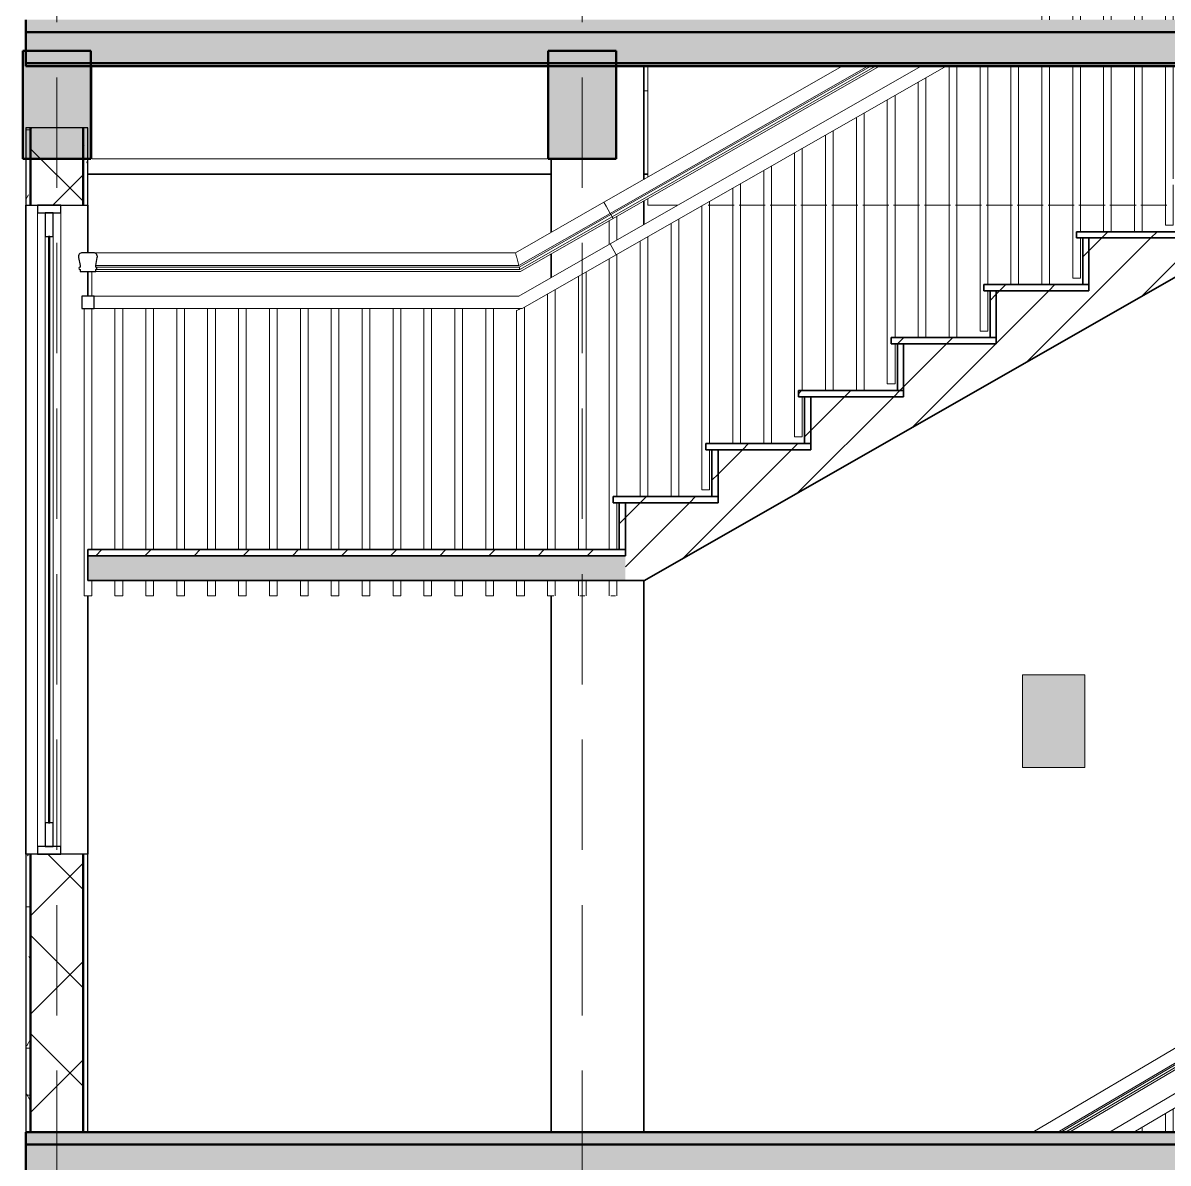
# Model space of a CAD drawing. Header units: millimetres. Extents: x -16132 to 16883, y -3748 to 17557.
# Drawn here: x -15010 to -11304, y 3800 to 7490 of the extents above; entities that cross this region are included whole.
import ezdxf

# ---------------------------------------------------------------- set-up
doc = ezdxf.new("R2010")
doc.units = ezdxf.units.MM
doc.linetypes.add('Hidden', pattern=[535.78125, 357.1875, -178.59375])
for name, color, linetype, lineweight in [('A-DETL', 90, 'Continuous', 18), ('A-DETL-GENF', 92, 'Continuous', 18), ('A-FLOR', 192, 'Continuous', 18), ('A-FLOR-HRAL', 11, 'Continuous', 18), ('A-FLOR-MCUT', 51, 'Continuous', 50), ('A-FLOR-PATT', 8, 'Continuous', 50), ('A-GLAZ', 151, 'Continuous', 25), ('A-WALL', 113, 'Continuous', 35), ('A-WALL-PATT', 111, 'Continuous', 25), ('S-BEAM', 12, 'Continuous', 18), ('S-COLS', 52, 'Continuous', 35), ('S-GRID', 1, 'Continuous', 9), ('S-STRS', 31, 'Continuous', 25)]:
    doc.layers.add(name, color=color, linetype=linetype, lineweight=lineweight)
pattern_1 = [(0, (-5629.864, 6000.71), (304.8, 76.2), [25.146, -203.454, 25.146, -203.454, -1219.2]), (0, (-5629.864, 6000.71), (304.8, 76.2), [-457.2, 25.146, -432.054, 25.146, -203.454, -533.4]), (0, (-5629.864, 6000.71), (304.8, 76.2), [-1143, 25.146, -127.254, 25.146, -355.854]), (120, (-5515.564, 6038.81), (-218.39114, 225.86454), [25.146, -203.454, 25.146, -203.454, -1219.2]), (120, (-5515.564, 6038.81), (-218.39114, 225.86454), [-457.2, 25.146, -432.054, 25.146, -203.454, -533.4]), (120, (-5515.564, 6038.81), (-218.39114, 225.86454), [-1143, 25.146, -127.254, 25.146, -355.854]), (240, (-5477.464, 6191.21), (-86.40886, -302.06454), [25.146, -203.454, 25.146, -203.454, -1219.2]), (240, (-5477.464, 6191.21), (-86.40886, -302.06454), [-457.2, 25.146, -432.054, 25.146, -203.454, -533.4]), (240, (-5477.464, 6191.21), (-86.40886, -302.06454), [-1143, 25.146, -127.254, 25.146, -355.854])]
pattern_2 = [(45, (-5629.86, 6000.71), (-79.5495, 79.5495), [])]

# ---------------------------------------------------------------- blocks, each defined once
blk = doc.blocks.new('Railing - 25mm-V6-MẶT CẮT 3-3')
at = {"layer": 'A-FLOR-HRAL'}
for p, q in [((-11412.5, 3900), (-11412.5, 3901.2)), ((-11387.5, 3916), (-11387.5, 3900)), ((-11412.5, 3013.6), (-11412.5, 3750)), ((-11387.5, 3750), (-11387.5, 3013.6))]:
    blk.add_line(p, q, dxfattribs=at)
blk = doc.blocks.new('Railing - 25mm-V7-MẶT CẮT 3-3')
at = {"layer": 'A-FLOR-HRAL'}
for p, q in [((-11287.5, 3975.1), (-11287.5, 3900)), ((-11312.5, 3900), (-11312.5, 3960.3)), ((-11312.5, 3040.9), (-11312.5, 3750)), ((-11287.5, 3750), (-11287.5, 3190.9)), ((-11287.5, 3170.9), (-11287.5, 3040.9)), ((-11312.5, 3040.9), (-11300, 3040.9)), ((-11300, 3040.9), (-11287.5, 3040.9))]:
    blk.add_line(p, q, dxfattribs=at)
blk = doc.blocks.new('Railing - Railing-2368377-MẶT CẮT 3-3')
at = {"layer": 'A-FLOR-HRAL'}
for p, q in [((-10416.5, 4683.1), (-11741.7, 3900)), ((-10405.2, 4641.8), (-11660.5, 3900)), ((-10403.9, 4637), (-11651.1, 3900)), ((-10403.9, 4637), (-11651.1, 3900)), ((-11636.1, 3900), (-10401.8, 4629.4)), ((-10401.8, 4629.4), (-11636.1, 3900)), ((-10400, 4622.7), (-11623.1, 3900)), ((-10405.5, 4542.7), (-11493.2, 3900)), ((-10394.5, 4502.7), (-11414.5, 3900))]:
    blk.add_line(p, q, dxfattribs=at)
for name in ['Railing - 25mm-V7-MẶT CẮT 3-3', 'Railing - 25mm-V6-MẶT CẮT 3-3']:
    blk.add_blockref(name, (0, 0))
blk = doc.blocks.new('CUA SO 2 CANH NHOM KINH O O THOANG - K3_3100x2100-V18-MẶT CẮT 3-3')
at = {"layer": 'A-GLAZ'}
for p, q in [((-14887, 6900), (-14963, 6900)), ((-14963, 6900), (-14963, 6875)), ((-14887, 6875), (-14887, 6900)), ((-14963, 6875), (-14887, 6875)), ((-14912.5, 6875), (-14937.5, 6875)), ((-14937.5, 6875), (-14937.5, 6799)), ((-14912.5, 6799), (-14912.5, 6875)), ((-14937.5, 6799), (-14912.5, 6799)), ((-14922.5, 6799), (-14927.5, 6799)), ((-14927.5, 6799), (-14927.5, 4901)), ((-14922.5, 4901), (-14922.5, 6799)), ((-14912.5, 4901), (-14937.5, 4901)), ((-14937.5, 4901), (-14937.5, 4825)), ((-14927.5, 4901), (-14922.5, 4901)), ((-14912.5, 4825), (-14912.5, 4901)), ((-14887, 4825), (-14963, 4825)), ((-14963, 4825), (-14963, 4800)), ((-14937.5, 4825), (-14912.5, 4825)), ((-14887, 4800), (-14887, 4825)), ((-14963, 4800), (-14887, 4800))]:
    blk.add_line(p, q, dxfattribs=at)
at = {"layer": 'A-GLAZ', "lineweight": 18}
for p, q in [((-14963, 6875), (-14963, 4825)), ((-14887, 6875), (-14887, 4825)), ((-14937.5, 6799), (-14937.5, 4901)), ((-14912.5, 6799), (-14912.5, 4901))]:
    blk.add_line(p, q, dxfattribs=at)
blk = doc.blocks.new('Railing - 25mm-2368058-MẶT CẮT 3-3')
at = {"layer": 'A-FLOR-HRAL'}
blk.add_line((-14787.1, 2850), (-14787.1, 2770), dxfattribs=at)
blk = doc.blocks.new('Railing - 25mm-2368085-MẶT CẮT 3-3')
at = {"layer": 'A-FLOR-HRAL'}
for p, q in [((-13087.5, 6864.3), (-13087.5, 6787.3)), ((-13112.5, 6773), (-13112.5, 6850)), ((-13112.5, 5785.7), (-13112.5, 6727)), ((-13087.5, 6741.3), (-13087.5, 5957.1)), ((-13087.5, 5937.1), (-13087.5, 5785.7)), ((-13112.5, 5635.7), (-13112.5, 5685.7)), ((-13087.5, 5685.7), (-13087.5, 5635.7)), ((-13107.7, 5635.7), (-13100, 5635.7)), ((-13100, 5635.7), (-13092.3, 5635.7))]:
    blk.add_line(p, q, dxfattribs=at)
blk = doc.blocks.new('Railing - 25mm-2368067-MẶT CẮT 3-3')
at = {"layer": 'A-FLOR-HRAL'}
for p, q in [((-14812.1, 1800), (-14812.1, 2730)), ((-14787.1, 2730), (-14787.1, 1950)), ((-14787.1, 1850), (-14787.1, 1800)), ((-14812.1, 1800), (-14787.1, 1800))]:
    blk.add_line(p, q, dxfattribs=at)
blk = doc.blocks.new('Railing - 25mm-V3-MẶT CẮT 3-3')
at = {"layer": 'A-FLOR-HRAL'}
for p, q in [((-14712.1, 1950), (-14712.1, 2730)), ((-14687.1, 2730), (-14687.1, 1950)), ((-14712.1, 1800), (-14712.1, 1850)), ((-14687.1, 1850), (-14687.1, 1800)), ((-14712.1, 1800), (-14699.6, 1800)), ((-14699.6, 1800), (-14687.1, 1800))]:
    blk.add_line(p, q, dxfattribs=at)
blk = doc.blocks.new('Railing - 25mm-2368410-MẶT CẮT 3-3')
at = {"layer": 'A-FLOR-HRAL'}
for p, q in [((-13387.1, 6570.1), (-13387.1, 5785.7)), ((-13412.1, 5785.7), (-13412.1, 6558.8)), ((-13412.1, 5635.7), (-13412.1, 5685.7)), ((-13387.1, 5685.7), (-13387.1, 5635.7)), ((-13412.1, 5635.7), (-13399.6, 5635.7)), ((-13399.6, 5635.7), (-13387.1, 5635.7))]:
    blk.add_line(p, q, dxfattribs=at)
at = {"layer": 'A-FLOR-HRAL', "flags": 128}
blk.add_lwpolyline([(-13412.1, 6558.8), (-13411.8, 6559), (-13409.4, 6560.4), (-13405, 6562.8), (-13400, 6565.7)], dxfattribs=at)
blk = doc.blocks.new('Railing - 25mm-2368412-MẶT CẮT 3-3')
at = {"layer": 'A-FLOR-HRAL'}
for p, q in [((-13312.1, 5785.7), (-13312.1, 6612.9)), ((-13287.1, 6627.2), (-13287.1, 5785.7)), ((-13312.1, 5635.7), (-13312.1, 5685.7)), ((-13287.1, 5685.7), (-13287.1, 5635.7)), ((-13312.1, 5635.7), (-13299.6, 5635.7)), ((-13299.6, 5635.7), (-13291.9, 5635.7))]:
    blk.add_line(p, q, dxfattribs=at)
blk = doc.blocks.new('Railing - 25mm-2368414-MẶT CẮT 3-3')
at = {"layer": 'A-FLOR-HRAL'}
for p, q in [((-13187.1, 6684.3), (-13187.1, 5785.7)), ((-13212.1, 5785.7), (-13212.1, 6670.1)), ((-13212.1, 5635.7), (-13212.1, 5685.7)), ((-13187.1, 5685.7), (-13187.1, 5635.7)), ((-13207.3, 5635.7), (-13199.6, 5635.7)), ((-13199.6, 5635.7), (-13191.9, 5635.7))]:
    blk.add_line(p, q, dxfattribs=at)
blk = doc.blocks.new('Railing - 25mm-2368061-MẶT CẮT 3-3')
at = {"layer": 'A-FLOR-HRAL'}
for p, q in [((-13012.5, 5957.1), (-13012.5, 6784.1)), ((-12987.5, 6798.4), (-12987.5, 5957.1))]:
    blk.add_line(p, q, dxfattribs=at)
blk = doc.blocks.new('Railing - 25mm-2368063-MẶT CẮT 3-3')
at = {"layer": 'A-FLOR-HRAL'}
for p, q in [((-12912.5, 5957.1), (-12912.5, 6841.3)), ((-12887.5, 6855.5), (-12887.5, 5957.1))]:
    blk.add_line(p, q, dxfattribs=at)
blk = doc.blocks.new('Railing - 25mm-2368065-MẶT CẮT 3-3')
at = {"layer": 'A-FLOR-HRAL'}
for p, q in [((-12812.5, 5978.6), (-12812.5, 6898.4)), ((-12787.5, 6912.7), (-12787.5, 6128.6)), ((-12787.5, 6108.4), (-12787.5, 5978.6)), ((-12812.5, 5978.6), (-12800, 5978.6)), ((-12800, 5978.6), (-12787.5, 5978.6))]:
    blk.add_line(p, q, dxfattribs=at)
blk = doc.blocks.new('Railing - 25mm-V21-MẶT CẮT 3-3')
at = {"layer": 'A-FLOR-HRAL'}
for p, q in [((-12487.5, 7084.1), (-12487.5, 6300)), ((-12512.5, 6150), (-12512.5, 7069.8)), ((-12487.5, 6280), (-12487.5, 6150)), ((-12512.5, 6150), (-12500, 6150)), ((-12500, 6150), (-12487.5, 6150))]:
    blk.add_line(p, q, dxfattribs=at)
blk = doc.blocks.new('Railing - 25mm-V22-MẶT CẮT 3-3')
at = {"layer": 'A-FLOR-HRAL'}
for p, q in [((-12012.5, 6471.4), (-12012.5, 7350)), ((-11987.5, 7350), (-11987.5, 6471.4))]:
    blk.add_line(p, q, dxfattribs=at)
blk = doc.blocks.new('Railing - 25mm-V23-MẶT CẮT 3-3')
at = {"layer": 'A-FLOR-HRAL'}
for p, q in [((-11912.5, 6492.9), (-11912.5, 7350)), ((-11887.5, 7350), (-11887.5, 6642.9)), ((-11887.5, 6622.9), (-11887.5, 6492.9)), ((-11912.5, 6492.9), (-11900, 6492.9)), ((-11900, 6492.9), (-11887.5, 6492.9))]:
    blk.add_line(p, q, dxfattribs=at)
blk = doc.blocks.new('Railing - 25mm-V24-MẶT CẮT 3-3')
at = {"layer": 'A-FLOR-HRAL'}
for p, q in [((-11812.5, 6642.9), (-11812.5, 7350)), ((-11787.5, 7350), (-11787.5, 6642.9))]:
    blk.add_line(p, q, dxfattribs=at)
blk = doc.blocks.new('Railing - 25mm-V25-MẶT CẮT 3-3')
at = {"layer": 'A-FLOR-HRAL'}
for p, q in [((-11712.5, 7500), (-11712.5, 7527)), ((-11687.5, 7541.3), (-11687.5, 7500)), ((-11712.5, 6642.9), (-11712.5, 7350)), ((-11687.5, 7350), (-11687.5, 6642.9))]:
    blk.add_line(p, q, dxfattribs=at)
blk = doc.blocks.new('Railing - 25mm-V26-MẶT CẮT 3-3')
at = {"layer": 'A-FLOR-HRAL'}
for p, q in [((-11587.5, 7598.4), (-11587.5, 7500)), ((-11612.5, 7500), (-11612.5, 7584.1)), ((-11612.5, 6664.3), (-11612.5, 7350)), ((-11587.5, 7350), (-11587.5, 6814.3)), ((-11587.5, 6794.3), (-11587.5, 6664.3)), ((-11612.5, 6664.3), (-11600, 6664.3)), ((-11600, 6664.3), (-11587.5, 6664.3))]:
    blk.add_line(p, q, dxfattribs=at)
blk = doc.blocks.new('Railing - 25mm-V27-MẶT CẮT 3-3')
at = {"layer": 'A-FLOR-HRAL'}
for p, q in [((-11512.5, 7500), (-11512.5, 7641.3)), ((-11487.5, 7655.5), (-11487.5, 7500)), ((-11512.5, 6814.3), (-11512.5, 7350)), ((-11487.5, 7350), (-11487.5, 6814.3))]:
    blk.add_line(p, q, dxfattribs=at)
blk = doc.blocks.new('Railing - 25mm-V28-MẶT CẮT 3-3')
at = {"layer": 'A-FLOR-HRAL'}
for p, q in [((-11387.5, 7712.7), (-11387.5, 7500)), ((-11412.5, 7500), (-11412.5, 7698.4)), ((-11412.5, 6814.3), (-11412.5, 7350)), ((-11387.5, 7350), (-11387.5, 6814.3))]:
    blk.add_line(p, q, dxfattribs=at)
blk = doc.blocks.new('Railing - 25mm-V29-MẶT CẮT 3-3')
at = {"layer": 'A-FLOR-HRAL'}
for p, q in [((-11312.5, 7500), (-11312.5, 7755.5)), ((-11287.5, 7769.8), (-11287.5, 7500)), ((-11312.5, 6835.7), (-11312.5, 7350)), ((-11287.5, 7350), (-11287.5, 6985.7)), ((-11287.5, 6965.7), (-11287.5, 6835.7)), ((-11312.5, 6835.7), (-11300, 6835.7)), ((-11300, 6835.7), (-11287.5, 6835.7))]:
    blk.add_line(p, q, dxfattribs=at)
blk = doc.blocks.new('Railing - Railing-2370128-MẶT CẮT 3-3')
at = {"layer": 'A-FLOR-HRAL'}
for p, q in [((-12359.1, 7350), (-13129.9, 6909.5)), ((-12102.8, 7350), (-13109.9, 6774.5)), ((-12275.9, 7350), (-13109.5, 6873.7)), ((-12266.2, 7350), (-13107.1, 6869.5)), ((-12266.2, 7350), (-13107.1, 6869.5)), ((-13103.3, 6862.9), (-12250.9, 7350)), ((-12250.9, 7350), (-13103.3, 6862.9)), ((-12237.5, 7350), (-13100, 6857.1)), ((-12022.2, 7350), (-13090.1, 6739.8)), ((-13129.9, 6909.5), (-13416, 6746)), ((-13122.4, 6896.4), (-13129.9, 6909.5)), ((-13129.9, 6909.5), (-13122.4, 6896.4)), ((-13122.4, 6896.4), (-13109.5, 6873.7)), ((-13109.5, 6873.7), (-13122.4, 6896.4)), ((-13109.5, 6873.7), (-13405.1, 6704.8)), ((-13107.1, 6869.5), (-13403.8, 6699.9)), ((-13107.1, 6869.5), (-13403.8, 6699.9)), ((-13401.8, 6692.3), (-13103.3, 6862.9)), ((-13103.3, 6862.9), (-13401.8, 6692.3)), ((-13100, 6857.1), (-13400, 6685.7)), ((-13109.5, 6873.7), (-13107.1, 6869.5)), ((-13107.1, 6869.5), (-13109.5, 6873.7)), ((-13103.3, 6862.9), (-13107.1, 6869.5)), ((-13107.1, 6869.5), (-13103.3, 6862.9)), ((-13103.3, 6862.9), (-13100, 6857.1)), ((-13100, 6857.1), (-13103.3, 6862.9)), ((-13416, 6746), (-14781.6, 6746)), ((-13109.9, 6774.5), (-13405.3, 6605.7)), ((-13109.9, 6774.5), (-13090.1, 6739.8)), ((-13090.1, 6739.8), (-13109.9, 6774.5)), ((-13405.1, 6704.8), (-13412, 6730.9)), ((-13090.1, 6739.8), (-13394.7, 6565.7)), ((-13405.1, 6704.8), (-14774.2, 6704.8)), ((-13403.8, 6699.9), (-14774.2, 6699.9)), ((-13403.8, 6699.9), (-14774.2, 6699.9)), ((-14774.2, 6692.3), (-13401.8, 6692.3)), ((-13401.8, 6692.3), (-14774.2, 6692.3)), ((-13400, 6685.7), (-14774.2, 6685.7)), ((-13405.3, 6605.7), (-14779.6, 6605.7)), ((-13394.7, 6565.7), (-14779.6, 6565.7))]:
    blk.add_line(p, q, dxfattribs=at)
at = {"layer": 'A-FLOR-HRAL', "lineweight": 25}
for p, q in [((-14781.6, 6746), (-14817.6, 6746)), ((-14830, 6730.9), (-14825, 6704.8)), ((-14774.2, 6704.8), (-14769.2, 6730.9)), ((-14825, 6704.8), (-14825, 6699.9)), ((-14825, 6692.3), (-14825, 6685.7)), ((-14825, 6685.7), (-14774.2, 6685.7)), ((-14774.2, 6699.9), (-14774.2, 6704.8)), ((-14774.2, 6685.7), (-14774.2, 6692.3)), ((-14819.6, 6605.7), (-14819.6, 6565.7)), ((-14779.6, 6605.7), (-14819.6, 6605.7)), ((-14779.6, 6565.7), (-14779.6, 6605.7)), ((-14819.6, 6565.7), (-14779.6, 6565.7))]:
    blk.add_line(p, q, dxfattribs=at)
at = {"layer": 'A-FLOR-HRAL', "flags": 128}
for points in [[(-14772, 6741.6), (-14772.9, 6742.6), (-14775.5, 6744.5), (-14778.5, 6745.6), (-14781.6, 6746)], [(-14769.2, 6730.9), (-14769, 6734.1), (-14769.6, 6737.3), (-14770.9, 6740.1), (-14771.7, 6741.3)], [(-14774.2, 6692.3), (-14773.2, 6692.5), (-14772.3, 6692.9), (-14771.5, 6693.5), (-14770.9, 6694.2), (-14770.5, 6695.2), (-14770.4, 6696.1), (-14770.5, 6697.1), (-14770.9, 6698), (-14771.5, 6698.8), (-14772.3, 6699.4), (-14773.2, 6699.8), (-14774.2, 6699.9)]]:
    blk.add_lwpolyline(points, dxfattribs=at)
at = {"layer": 'A-FLOR-HRAL', "lineweight": 25}
for centre, radius, start, end in [((-14817.6, 6733.3), 12.7, 90, 190.8855), ((-14781.6, 6733.3), 12.7, 349.1145, 90), ((-14825, 6696.1), 3.8, 90, 270), ((-14774.2, 6696.1), 3.8, 270, 90)]:
    blk.add_arc(centre, radius, start, end, dxfattribs=at)
at = {"layer": 'A-FLOR-HRAL'}
for points, knots in [([(-13412, 6730.9), (-13412.3, 6732), (-13412.9, 6734.1), (-13413.7, 6737.3), (-13414.5, 6740.2), (-13415.4, 6743.5), (-13415.9, 6745.6), (-13416, 6746), (-13416, 6746)], [0, 0, 0, 0, 0.142857, 0.285714, 0.428571, 0.571429, 0.857143, 1, 1, 1, 1]), ([(-13401.8, 6692.3), (-13401.8, 6692.3), (-13401.8, 6692.6), (-13402, 6693.4), (-13402.3, 6694.2), (-13402.5, 6695.2), (-13402.8, 6696.1), (-13403, 6697.1), (-13403.3, 6698.1), (-13403.5, 6698.9), (-13403.7, 6699.5), (-13403.8, 6699.9), (-13403.8, 6699.9), (-13403.8, 6699.9)], [0, 0, 0, 0, 0.166667, 0.25, 0.333333, 0.416667, 0.5, 0.583333, 0.666667, 0.75, 0.833333, 0.916667, 1, 1, 1, 1])]:
    blk.add_open_spline(points, degree=3, knots=knots, dxfattribs=at)
for name, p in [('Railing - 25mm-V29-MẶT CẮT 3-3', (0, 0)), ('Railing - 25mm-V28-MẶT CẮT 3-3', (0, 0)), ('Railing - 25mm-V27-MẶT CẮT 3-3', (0, 0)), ('Railing - 25mm-V26-MẶT CẮT 3-3', (0, 0)), ('Railing - 25mm-V25-MẶT CẮT 3-3', (0, 0)), ('Railing - 25mm-V22-MẶT CẮT 3-3', (0, 0)), ('Railing - 25mm-V23-MẶT CẮT 3-3', (0, 0)), ('Railing - 25mm-V24-MẶT CẮT 3-3', (0, 0)), ('Railing - 25mm-2368061-MẶT CẮT 3-3', (900, 514.3)), ('Railing - 25mm-V21-MẶT CẮT 3-3', (300, 171.4)), ('Railing - 25mm-2368063-MẶT CẮT 3-3', (600, 342.9)), ('Railing - 25mm-2368061-MẶT CẮT 3-3', (600, 342.9)), ('Railing - 25mm-V21-MẶT CẮT 3-3', (0, 0)), ('Railing - 25mm-2368063-MẶT CẮT 3-3', (300, 171.4)), ('Railing - 25mm-2368061-MẶT CẮT 3-3', (300, 171.4)), ('Railing - 25mm-2368065-MẶT CẮT 3-3', (0, 0)), ('Railing - 25mm-2368085-MẶT CẮT 3-3', (0, 0)), ('Railing - 25mm-2368063-MẶT CẮT 3-3', (0, 0)), ('Railing - 25mm-2368061-MẶT CẮT 3-3', (0, 0)), ('Railing - 25mm-2368058-MẶT CẮT 3-3', (0, 3835.7)), ('Railing - 25mm-2368414-MẶT CẮT 3-3', (0, 0)), ('Railing - 25mm-2368412-MẶT CẮT 3-3', (0, 0)), ('Railing - 25mm-2368067-MẶT CẮT 3-3', (0, 3835.7)), ('Railing - 25mm-V3-MẶT CẮT 3-3', (0, 3835.7)), ('Railing - 25mm-V3-MẶT CẮT 3-3', (100, 3835.7)), ('Railing - 25mm-V3-MẶT CẮT 3-3', (200, 3835.7)), ('Railing - 25mm-V3-MẶT CẮT 3-3', (300, 3835.7)), ('Railing - 25mm-V3-MẶT CẮT 3-3', (400, 3835.7)), ('Railing - 25mm-V3-MẶT CẮT 3-3', (500, 3835.7)), ('Railing - 25mm-V3-MẶT CẮT 3-3', (600, 3835.7)), ('Railing - 25mm-V3-MẶT CẮT 3-3', (700, 3835.7)), ('Railing - 25mm-V3-MẶT CẮT 3-3', (800, 3835.7)), ('Railing - 25mm-V3-MẶT CẮT 3-3', (900, 3835.7)), ('Railing - 25mm-V3-MẶT CẮT 3-3', (1000, 3835.7)), ('Railing - 25mm-V3-MẶT CẮT 3-3', (1100, 3835.7)), ('Railing - 25mm-V3-MẶT CẮT 3-3', (1200, 3835.7)), ('Railing - 25mm-2368410-MẶT CẮT 3-3', (0, 0))]:
    blk.add_blockref(name, p)
blk = doc.blocks.new('dam betong - 220X350-2382505-MẶT CẮT 3-3')
at = {"layer": 'S-BEAM'}
blk.add_hatch(color=256, dxfattribs=at).paths.add_polyline_path([(-14790, 3450), (-14790, 3800), (-15010, 3800), (-15010, 3450), (-14962.4, 3450)])
at = {"layer": 'S-BEAM', "lineweight": 50}
for p, q in [((-14790, 3800), (-15010, 3800)), ((-15010, 3800), (-15010, 3450)), ((-14790, 3450), (-14790, 3800)), ((-15010, 3450), (-14790, 3450))]:
    blk.add_line(p, q, dxfattribs=at)
blk = doc.blocks.new('M_Concrete-Rectangular-Column - COT220X300-V53-MẶT CẮT 3-3')
at = {"layer": 'S-COLS'}
for p, q in [((-13000, 7350), (-13000, 6983.7)), ((-13300, 7050), (-13300, 6812.3)), ((-13000, 6914.3), (-13000, 6837.3)), ((-13300, 6742.9), (-13300, 6665.9)), ((-13000, 5685.7), (-13000, 3900)), ((-13300, 5635.7), (-13300, 3900))]:
    blk.add_line(p, q, dxfattribs=at)

msp = doc.modelspace()

# ---------------------------------------------------------------- hatches: boundary and pattern name
at = {"layer": 'A-DETL-GENF'}
msp.add_hatch(color=7, dxfattribs=at).paths.add_polyline_path([(-11775.3, 5080), (-11572.8, 5080), (-11572.8, 5380), (-11775.3, 5380), (-11775.3, 5181.9)])
at = {"layer": 'A-FLOR-PATT'}
for points in [[(-226.4, 7460), (100.4, 7460), (100.4, 7500), (-15000, 7500), (-15000, 7460), (-553.9, 7460)], [(-10459.7, 7360), (100.4, 7360), (100.4, 7460), (-15000, 7460), (-15000, 7360), (-10541.6, 7360)], [(-62.7, 3860), (100.4, 3860), (100.4, 3900), (-15000, 3900), (-15000, 3860), (-226.4, 3860)], [(-10296, 3760), (100.4, 3760), (100.4, 3860), (-15000, 3860), (-15000, 3760), (-10377.8, 3760)]]:
    msp.add_hatch(color=256, dxfattribs=at).paths.add_polyline_path(points)
at = {"layer": 'A-FLOR-PATT', "lineweight": 18}
msp.add_hatch(color=256, dxfattribs=at).paths.add_polyline_path([(100.4, 7350), (100.4, 7360), (-15000, 7360), (-15000, 7350), (-62.7, 7350)])
at = {"layer": 'A-WALL-PATT', "lineweight": 18}
h = msp.add_hatch(dxfattribs=at)
h.set_pattern_fill('FP_1', color=256, style=0, pattern_type=2)
h.set_pattern_definition(pattern_1)
h.paths.add_polyline_path([(-14985, 3900), (-14985, 4800), (-15000, 4800), (-15000, 3900)])
h.paths.add_polyline_path([(-14985, 6900), (-14985, 7150), (-15000, 7150), (-15000, 6900)])
h = msp.add_hatch(dxfattribs=at)
h.set_pattern_fill('FP_2', color=256, style=0, pattern_type=2)
h.set_pattern_definition([(45, (-5629.86, 6000.7), (-159.099, 159.099), []), (135, (-5629.86, 6000.7), (-159.099, -159.099), [])])
h.paths.add_polyline_path([(-14962.4, 3900), (-14815, 3900), (-14815, 4800), (-14985, 4800), (-14985, 3900)])
h.paths.add_polyline_path([(-14815, 6900), (-14815, 7150), (-14985, 7150), (-14985, 6900), (-14962.4, 6900)])
h = msp.add_hatch(dxfattribs=at)
h.set_pattern_fill('FP_1', color=256, style=0, pattern_type=2)
h.set_pattern_definition(pattern_1)
h.paths.add_polyline_path([(-14800, 3900), (-14800, 4800), (-14815, 4800), (-14815, 3900)])
h.paths.add_polyline_path([(-14800, 6900), (-14800, 7150), (-14815, 7150), (-14815, 6900)])
at = {"layer": 'S-BEAM'}
msp.add_hatch(color=256, dxfattribs=at).paths.add_polyline_path([(-13161.3, 7050), (-13090, 7050), (-13090, 7400), (-13310, 7400), (-13310, 7050)])
at = {"layer": 'S-STRS', "lineweight": 18}
h = msp.add_hatch(dxfattribs=at)
h.set_pattern_fill('FP_3', color=256, style=0, pattern_type=2)
h.set_pattern_definition(pattern_2)
h.paths.add_polyline_path([(-13060, 5685.7), (-12997.6, 5686.2), (-10100, 7342), (-10100, 7480), (-10360, 7480), (-10360, 7308.6), (-10660, 7308.6), (-10660, 7137.1), (-10960, 7137.1), (-10960, 6965.7), (-11260, 6965.7), (-11260, 6794.3), (-11560, 6794.3), (-11560, 6622.9), (-11860, 6622.9), (-11860, 6451.4), (-12160, 6451.4), (-12160, 6280), (-12460, 6280), (-12460, 6108.6), (-12760, 6108.4), (-12760, 5937.1), (-13060, 5937.1), (-13060, 5711.3)])
h = msp.add_hatch(dxfattribs=at)
h.set_pattern_fill('FP_3', color=256, style=0, pattern_type=2)
h.set_pattern_definition(pattern_2)
h.paths.add_polyline_path([(-11278.4, 6794.3), (-11260, 6794.3), (-11260, 6814.3), (-11600, 6814.3), (-11600, 6794.3), (-11360.2, 6794.3)])
h = msp.add_hatch(dxfattribs=at)
h.set_pattern_fill('FP_3', color=256, style=0, pattern_type=2)
h.set_pattern_definition(pattern_2)
h.paths.add_polyline_path([(-11580, 6642.9), (-11560, 6642.9), (-11560, 6794.3), (-11580, 6794.3), (-11580, 6704.1)])
h = msp.add_hatch(dxfattribs=at)
h.set_pattern_fill('FP_3', color=256, style=0, pattern_type=2)
h.set_pattern_definition(pattern_2)
h.paths.add_polyline_path([(-11900, 6622.9), (-11560, 6622.9), (-11560, 6642.9), (-11900, 6642.9), (-11900, 6637.9)])
h = msp.add_hatch(dxfattribs=at)
h.set_pattern_fill('FP_3', color=256, style=0, pattern_type=2)
h.set_pattern_definition(pattern_2)
h.paths.add_polyline_path([(-11880, 6471.4), (-11860, 6471.4), (-11860, 6622.9), (-11880, 6622.9), (-11880, 6505.5)])
h = msp.add_hatch(dxfattribs=at)
h.set_pattern_fill('FP_3', color=256, style=0, pattern_type=2)
h.set_pattern_definition(pattern_2)
h.paths.add_polyline_path([(-11933.3, 6451.4), (-11860, 6451.4), (-11860, 6471.4), (-12200, 6471.4), (-12200, 6451.4), (-12015.2, 6451.4)])
h = msp.add_hatch(dxfattribs=at)
h.set_pattern_fill('FP_3', color=256, style=0, pattern_type=2)
h.set_pattern_definition(pattern_2)
h.paths.add_polyline_path([(-12160, 6300), (-12160, 6451.4), (-12180, 6451.4), (-12180, 6300), (-12178.9, 6300)])
h = msp.add_hatch(dxfattribs=at)
h.set_pattern_fill('FP_3', color=256, style=0, pattern_type=2)
h.set_pattern_definition(pattern_2)
h.paths.add_polyline_path([(-12178.9, 6280), (-12160, 6280), (-12160, 6300), (-12500, 6300), (-12500, 6280), (-12260.8, 6280)])
h = msp.add_hatch(dxfattribs=at)
h.set_pattern_fill('FP_3', color=256, style=0, pattern_type=2)
h.set_pattern_definition(pattern_2)
h.paths.add_polyline_path([(-12480, 6128.6), (-12460, 6128.6), (-12460, 6280), (-12480, 6280), (-12480, 6174.6)])
h = msp.add_hatch(dxfattribs=at)
h.set_pattern_fill('FP_3', color=256, style=0, pattern_type=2)
h.set_pattern_definition(pattern_2)
h.paths.add_polyline_path([(-12506.4, 6108.6), (-12460, 6108.6), (-12460, 6128.6), (-12800, 6128.6), (-12800, 6108.6), (-12588.2, 6108.6)])
h = msp.add_hatch(dxfattribs=at)
h.set_pattern_fill('FP_3', color=256, style=0, pattern_type=2)
h.set_pattern_definition(pattern_2)
h.paths.add_polyline_path([(-12760, 5957.1), (-12760, 6108.6), (-12780, 6108.4), (-12780, 5957.1)])
h = msp.add_hatch(dxfattribs=at)
h.set_pattern_fill('FP_3', color=256, style=0, pattern_type=2)
h.set_pattern_definition(pattern_2)
h.paths.add_polyline_path([(-12760, 5937.1), (-12760, 5957.1), (-13100, 5957.1), (-13100, 5937.1), (-12833.8, 5937.1)])
h = msp.add_hatch(dxfattribs=at)
h.set_pattern_fill('FP_3', color=256, style=0, pattern_type=2)
h.set_pattern_definition(pattern_2)
h.paths.add_polyline_path([(-13079.4, 5785.7), (-13060, 5785.7), (-13060, 5937.1), (-13080, 5937.1), (-13080, 5785.7)])
h = msp.add_hatch(dxfattribs=at)
h.set_pattern_fill('FP_3', color=256, style=0, pattern_type=2)
h.set_pattern_definition(pattern_2)
h.paths.add_polyline_path([(-14800, 5765.7), (-13060, 5765.7), (-13060, 5785.7), (-14800, 5785.7), (-14800, 5777.5)])
at = {"layer": 'S-STRS'}
msp.add_hatch(color=256, dxfattribs=at).paths.add_polyline_path([(-14800, 5685.7), (-13060, 5685.7), (-13060, 5765.7), (-14800, 5765.7), (-14800, 5711.3)])

# ---------------------------------------------------------------- linework, layer by layer
at = {"layer": 'A-DETL'}
for p, q in [((-11775.3, 5380), (-11775.3, 5080)), ((-11572.8, 5380), (-11775.3, 5380)), ((-11572.8, 5080), (-11572.8, 5380)), ((-11775.3, 5080), (-11572.8, 5080))]:
    msp.add_line(p, q, dxfattribs=at)
at = {"layer": 'A-FLOR', "color": 250, "lineweight": 50}
for p, q in [((-15000, 7500), (-15000, 7350)), ((-15000, 7350), (100.4, 7350)), ((100.4, 3900), (-15000, 3900)), ((-15000, 3900), (-15000, 3750))]:
    msp.add_line(p, q, dxfattribs=at)
at = {"layer": 'A-FLOR'}
msp.add_line((-12987.3, 7270), (-13000, 7270), dxfattribs=at)
at = {"layer": 'A-FLOR-MCUT'}
for p, q in [((100.4, 7460), (-15000, 7460)), ((100.4, 7360), (-15000, 7360)), ((100.4, 3860), (-15000, 3860))]:
    msp.add_line(p, q, dxfattribs=at)
at = {"layer": 'A-WALL', "lineweight": 25}
for p, q in [((-14800, 7150), (-15000, 7150)), ((-15000, 7150), (-15000, 6900)), ((-14800, 6900), (-14800, 7150)), ((-15000, 6900), (-14800, 6900)), ((-14800, 4800), (-15000, 4800)), ((-15000, 4800), (-15000, 3900)), ((-14800, 3900), (-14800, 4800))]:
    msp.add_line(p, q, dxfattribs=at)
at = {"layer": 'A-WALL', "lineweight": 50}
for p, q in [((-14985, 7150), (-14985, 6900)), ((-14815, 7150), (-14815, 6900)), ((-14985, 4800), (-14985, 3900)), ((-14815, 4800), (-14815, 3900))]:
    msp.add_line(p, q, dxfattribs=at)
at = {"layer": 'A-WALL'}
for p, q in [((-13300, 7000), (-14800, 7000)), ((-12987.3, 7000), (-13000, 7000)), ((-15000, 4800), (-15000, 6900)), ((-14800, 6900), (-14800, 6746)), ((-14800, 6685.7), (-14800, 6605.7)), ((-14800, 5635.7), (-14800, 4800))]:
    msp.add_line(p, q, dxfattribs=at)
at = {"layer": 'S-BEAM', "lineweight": 50}
for p, q in [((-13090, 7400), (-13310, 7400)), ((-13310, 7400), (-13310, 7050)), ((-13090, 7050), (-13090, 7400)), ((-13310, 7050), (-13090, 7050))]:
    msp.add_line(p, q, dxfattribs=at)
at = {"layer": 'S-BEAM'}
for p, q in [((-14787.3, 7050), (-14787.3, 7350)), ((-13312.7, 7350), (-13312.7, 7050)), ((-12987.3, 6991), (-12987.3, 7350)), ((-13312.7, 7050), (-14787.3, 7050)), ((-12987.3, 6900), (-12987.3, 6921.5)), ((-12890.3, 6900), (-12987.3, 6900)), ((-12808, 6900), (-12809.7, 6900)), ((-12707.9, 6900), (-12792, 6900)), ((-12607.9, 6900), (-12692.1, 6900)), ((-12507.9, 6900), (-12592.1, 6900)), ((-12407.9, 6900), (-12492.1, 6900)), ((-12307.8, 6900), (-12392.2, 6900)), ((-12207.8, 6900), (-12292.2, 6900)), ((-12107.8, 6900), (-12192.2, 6900)), ((-12007.7, 6900), (-12092.2, 6900)), ((-11907.7, 6900), (-11992.3, 6900)), ((-11807.7, 6900), (-11892.3, 6900)), ((-11707.7, 6900), (-11792.3, 6900)), ((-11607.6, 6900), (-11692.3, 6900)), ((-11507.6, 6900), (-11592.4, 6900)), ((-11407.6, 6900), (-11492.4, 6900)), ((-11307.5, 6900), (-11392.4, 6900))]:
    msp.add_line(p, q, dxfattribs=at)
at = {"layer": 'S-GRID', "linetype": 'Hidden'}
for p, q in [((-14900, -3223.2), (-14900, 17557.2)), ((-13200, -3223.2), (-13200, 17557.2))]:
    msp.add_line(p, q, dxfattribs=at)
at = {"layer": 'S-STRS', "lineweight": 35}
for p, q in [((-12998.4, 5685.7), (-10100, 7342)), ((-11260, 6814.3), (-11600, 6814.3)), ((-11600, 6814.3), (-11600, 6794.3)), ((-11600, 6794.3), (-11260, 6794.3)), ((-11580, 6794.3), (-11580, 6642.9)), ((-11560, 6794.3), (-11580, 6794.3)), ((-11260, 6794.3), (-11560, 6794.3)), ((-11560, 6794.3), (-11560, 6622.9)), ((-11560, 6642.9), (-11560, 6794.3)), ((-11560, 6642.9), (-11900, 6642.9)), ((-11900, 6642.9), (-11900, 6622.9)), ((-11580, 6642.9), (-11560, 6642.9)), ((-11560, 6622.9), (-11560, 6642.9)), ((-11900, 6622.9), (-11560, 6622.9)), ((-11880, 6622.9), (-11880, 6471.4)), ((-11860, 6622.9), (-11880, 6622.9)), ((-11560, 6622.9), (-11860, 6622.9)), ((-11860, 6622.9), (-11860, 6451.4)), ((-11860, 6471.4), (-11860, 6622.9)), ((-11860, 6471.4), (-12200, 6471.4)), ((-12200, 6471.4), (-12200, 6451.4)), ((-12200, 6451.4), (-11860, 6451.4)), ((-12180, 6451.4), (-12180, 6300)), ((-12160, 6451.4), (-12180, 6451.4)), ((-11860, 6451.4), (-12160, 6451.4)), ((-12160, 6451.4), (-12160, 6280)), ((-12160, 6300), (-12160, 6451.4)), ((-11880, 6471.4), (-11860, 6471.4)), ((-11860, 6451.4), (-11860, 6471.4)), ((-12160, 6300), (-12500, 6300)), ((-12500, 6300), (-12500, 6280)), ((-12500, 6280), (-12160, 6280)), ((-12480, 6280), (-12480, 6128.6)), ((-12460, 6280), (-12480, 6280)), ((-12160, 6280), (-12460, 6280)), ((-12460, 6280), (-12460, 6108.6)), ((-12460, 6128.6), (-12460, 6280)), ((-12180, 6300), (-12160, 6300)), ((-12160, 6280), (-12160, 6300)), ((-12460, 6128.6), (-12800, 6128.6)), ((-12800, 6128.6), (-12800, 6108.6)), ((-12480, 6128.6), (-12460, 6128.6)), ((-12460, 6108.6), (-12460, 6128.6)), ((-12800, 6108.6), (-12460, 6108.6)), ((-12780, 6108.6), (-12780, 5957.1)), ((-12760, 6108.6), (-12780, 6108.6)), ((-12460, 6108.6), (-12760, 6108.6)), ((-12760, 6108.6), (-12760, 5937.1)), ((-12760, 5957.1), (-12760, 6108.6)), ((-12760, 5957.1), (-13100, 5957.1)), ((-13100, 5957.1), (-13100, 5937.1)), ((-13100, 5937.1), (-12760, 5937.1)), ((-13080, 5937.1), (-13080, 5785.7)), ((-13060, 5937.1), (-13080, 5937.1)), ((-12760, 5937.1), (-13060, 5937.1)), ((-13060, 5937.1), (-13060, 5765.7)), ((-13060, 5785.7), (-13060, 5937.1)), ((-12780, 5957.1), (-12760, 5957.1)), ((-12760, 5937.1), (-12760, 5957.1)), ((-13060, 5785.7), (-14800, 5785.7)), ((-14800, 5785.7), (-14800, 5765.7)), ((-13080, 5785.7), (-13060, 5785.7)), ((-13060, 5765.7), (-13060, 5785.7)), ((-13060, 5765.7), (-14800, 5765.7)), ((-14800, 5765.7), (-14800, 5685.7)), ((-14800, 5765.7), (-13060, 5765.7)), ((-14800, 5685.7), (-13060, 5685.7)), ((-13060, 5685.7), (-12998.4, 5685.7))]:
    msp.add_line(p, q, dxfattribs=at)

# ---------------------------------------------------------------- block references
at = {"layer": 'A-FLOR-HRAL'}
for name in ['Railing - Railing-2370128-MẶT CẮT 3-3', 'Railing - Railing-2368377-MẶT CẮT 3-3']:
    msp.add_blockref(name, (0, 0), dxfattribs=at)
at = {"layer": 'A-GLAZ', "lineweight": 18}
msp.add_blockref('CUA SO 2 CANH NHOM KINH O O THOANG - K3_3100x2100-V18-MẶT CẮT 3-3', (0, 0), dxfattribs=at)
at = {"layer": 'S-BEAM'}
msp.add_blockref('dam betong - 220X350-2382505-MẶT CẮT 3-3', (0, 3600), dxfattribs=at)
at = {"layer": 'S-COLS'}
msp.add_blockref('M_Concrete-Rectangular-Column - COT220X300-V53-MẶT CẮT 3-3', (0, 0), dxfattribs=at)

doc.saveas('drawing.dxf')
